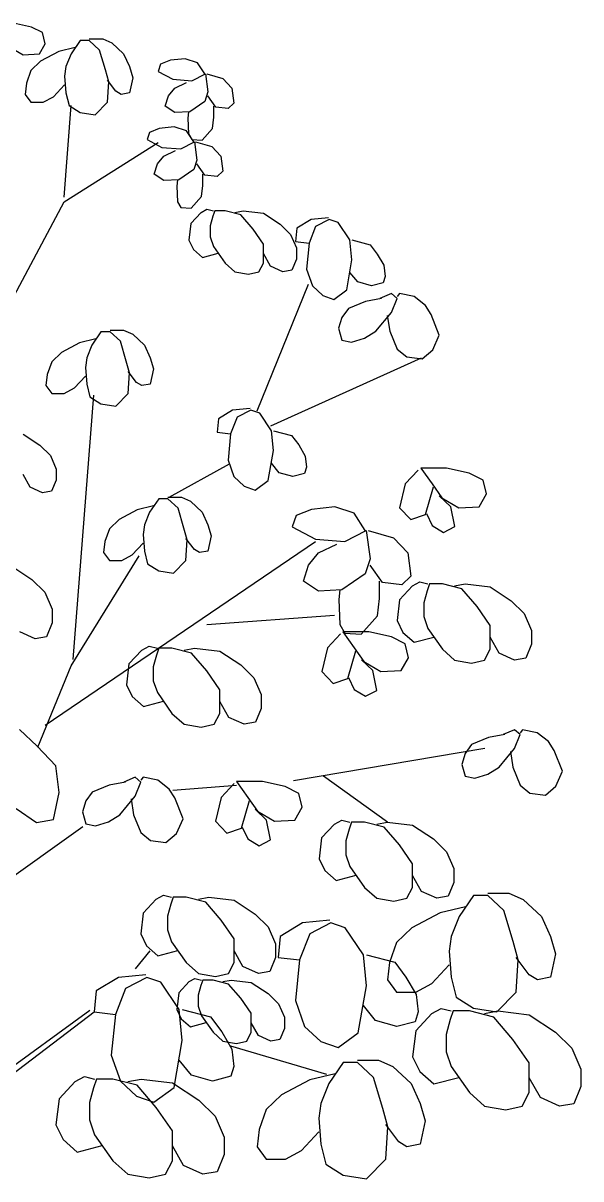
# Model space of a CAD drawing. Extents: x 589.38 to 590.42, y 443.44 to 444.42.
# Drawn here: x 589.968 to 590.423, y 443.462 to 444.406 of the extents above; entities that cross this region are included whole.
import ezdxf

# ---------------------------------------------------------------- set-up
doc = ezdxf.new("R2010")
doc.units = 0
doc.layers.get('0').update_dxf_attribs({"linetype": 'CONTINUOUS'})

msp = doc.modelspace()

# ---------------------------------------------------------------- linework, layer by layer
at = {"color": 0}
for p, q in [((589.97475, 444.40248), (589.95993, 444.40571)), ((589.98375, 444.39796), (589.97475, 444.40248)), ((589.98587, 444.38891), (589.98375, 444.39796)), ((589.95675, 444.38632), (589.96787, 444.37986)), ((589.9811, 444.3805), (589.98587, 444.38891)), ((590.01022, 444.38568), (589.99698, 444.38244)), ((590.01445, 444.39149), (590.00704, 444.3805)), ((590.02186, 444.39149), (590.01445, 444.39149)), ((590.02186, 444.39279), (590.03298, 444.39279)), ((590.03033, 444.38374), (590.02186, 444.39149)), ((590.03298, 444.39279), (590.04039, 444.38955)), ((590.04039, 444.38955), (590.04992, 444.3805)), ((589.96787, 444.37986), (589.9811, 444.3805)), ((589.99698, 444.38244), (589.98216, 444.37469)), ((590.00704, 444.3805), (590.00281, 444.37016)), ((590.0351, 444.36758), (590.03033, 444.38374)), ((590.04992, 444.3805), (590.05468, 444.37016)), ((590.10021, 444.37663), (590.08803, 444.37533)), ((590.11027, 444.37339), (590.10021, 444.37663)), ((589.97422, 444.36693), (589.97051, 444.35659)), ((589.98216, 444.37469), (589.97422, 444.36693)), ((590.00281, 444.37016), (590.00175, 444.3624)), ((590.03774, 444.35788), (590.0351, 444.36758)), ((590.05468, 444.37016), (590.05733, 444.36111)), ((590.08009, 444.3721), (590.07798, 444.36628)), ((590.08803, 444.37533), (590.08009, 444.3721)), ((590.11609, 444.36434), (590.11027, 444.37339)), ((590.00175, 444.3624), (590.00281, 444.34883)), ((590.04357, 444.35012), (590.03668, 444.35917)), ((590.03668, 444.34107), (590.03774, 444.35788)), ((590.05733, 444.36111), (590.05468, 444.34883)), ((590.07798, 444.36628), (590.09015, 444.35982)), ((590.09015, 444.35982), (590.1055, 444.35853)), ((590.09174, 444.35271), (590.10127, 444.35723)), ((590.1055, 444.35853), (590.11662, 444.36434)), ((590.11662, 444.36434), (590.11874, 444.34947)), ((590.11768, 444.36434), (590.13091, 444.36046)), ((590.13091, 444.36046), (590.13832, 444.35271)), ((589.97051, 444.35659), (589.96945, 444.34754)), ((589.96945, 444.34754), (589.97422, 444.34107)), ((589.99275, 444.3456), (590.00175, 444.35529)), ((590.00281, 444.34883), (590.00545, 444.33849)), ((590.0478, 444.34754), (590.04357, 444.35012)), ((590.05468, 444.34883), (590.0478, 444.34754)), ((590.08645, 444.34624), (590.09174, 444.35271)), ((590.11874, 444.34947), (590.11609, 444.34172)), ((590.13832, 444.35271), (590.13991, 444.34042)), ((589.97422, 444.34107), (589.98428, 444.34107)), ((589.98428, 444.34107), (589.99275, 444.3456)), ((590.00122, 444.2635), (590.00704, 444.33849)), ((590.00545, 444.33849), (590.01445, 444.33267)), ((590.02663, 444.33073), (590.03668, 444.34107)), ((590.0838, 444.33784), (590.08645, 444.34624)), ((590.11609, 444.34172), (590.10391, 444.33331)), ((590.12509, 444.33719), (590.11874, 444.34624)), ((590.13991, 444.34042), (590.13515, 444.3359)), ((590.01445, 444.33267), (590.02663, 444.33073)), ((590.09174, 444.33267), (590.0838, 444.33784)), ((590.10391, 444.33331), (590.09174, 444.33267)), ((590.10286, 444.33331), (590.10233, 444.32814)), ((590.12244, 444.31974), (590.1235, 444.32879)), ((590.1235, 444.32879), (590.1235, 444.33784)), ((590.13515, 444.3359), (590.12509, 444.33719)), ((590.07903, 444.31974), (590.07109, 444.31651)), ((590.09121, 444.32103), (590.07903, 444.31974)), ((590.10127, 444.3178), (590.09121, 444.32103)), ((590.10233, 444.32814), (590.10286, 444.31521)), ((590.11397, 444.31004), (590.12244, 444.31974)), ((590.07109, 444.31651), (590.06898, 444.31069)), ((590.06898, 444.31069), (590.08115, 444.30422)), ((590.10709, 444.30875), (590.10127, 444.3178)), ((590.10286, 444.31521), (590.1055, 444.31069)), ((590.1055, 444.31069), (590.11397, 444.31004)), ((590.00122, 444.25962), (590.07798, 444.3081)), ((590.08115, 444.30422), (590.0965, 444.30293)), ((590.08274, 444.29711), (590.09227, 444.30164)), ((590.0965, 444.30293), (590.10762, 444.30875)), ((590.10762, 444.30875), (590.10974, 444.29388)), ((590.10868, 444.30875), (590.12191, 444.30487)), ((590.12191, 444.30487), (590.12932, 444.29711)), ((590.07745, 444.29065), (590.08274, 444.29711)), ((590.10974, 444.29388), (590.10709, 444.28612)), ((590.12932, 444.29711), (590.13091, 444.28483)), ((590.0748, 444.28225), (590.07745, 444.29065)), ((590.08274, 444.27707), (590.0748, 444.28225)), ((590.10709, 444.28612), (590.09492, 444.27772)), ((590.11609, 444.2816), (590.10974, 444.29065)), ((590.1145, 444.2732), (590.1145, 444.28225)), ((590.12615, 444.28031), (590.11609, 444.2816)), ((590.13091, 444.28483), (590.12615, 444.28031)), ((590.09492, 444.27772), (590.08274, 444.27707)), ((590.09386, 444.27772), (590.09333, 444.27255)), ((590.09333, 444.27255), (590.09386, 444.25962)), ((590.11344, 444.26415), (590.1145, 444.2732)), ((590.10497, 444.25445), (590.11344, 444.26415)), ((589.93346, 444.13227), (590.00122, 444.25962)), ((590.09386, 444.25962), (590.0965, 444.2551)), ((590.0965, 444.2551), (590.10497, 444.25445)), ((590.11317, 444.25114), (590.11793, 444.25372)), ((590.11793, 444.25372), (590.12322, 444.25243)), ((590.11317, 444.25114), (590.1047, 444.24209)), ((590.1227, 444.24791), (590.12058, 444.24015)), ((590.12428, 444.25243), (590.1227, 444.24791)), ((590.13275, 444.25243), (590.12428, 444.25243)), ((590.14546, 444.2492), (590.13275, 444.25243)), ((590.14069, 444.25114), (590.14758, 444.25243)), ((590.15552, 444.23756), (590.14546, 444.2492)), ((590.14758, 444.25243), (590.16399, 444.25049)), ((590.16399, 444.25049), (590.17775, 444.24144)), ((590.20291, 444.2454), (590.19126, 444.23829)), ((590.2172, 444.24669), (590.20291, 444.2454)), ((590.21773, 444.2454), (590.20661, 444.23958)), ((590.22514, 444.24281), (590.21773, 444.2454)), ((590.1047, 444.24209), (590.10311, 444.22851)), ((590.12058, 444.24015), (590.12058, 444.2311)), ((590.16399, 444.22528), (590.15552, 444.23756)), ((590.17775, 444.24144), (590.18622, 444.23304)), ((590.19126, 444.23829), (590.1902, 444.2273)), ((590.20661, 444.23958), (590.20132, 444.22601)), ((590.23467, 444.22859), (590.22514, 444.24281)), ((590.10311, 444.22851), (590.10681, 444.22076)), ((590.12058, 444.2311), (590.12322, 444.22334)), ((590.16399, 444.20977), (590.16399, 444.22528)), ((590.18622, 444.23304), (590.19098, 444.22205)), ((590.1902, 444.2273), (590.20132, 444.22601)), ((590.20132, 444.22601), (590.1992, 444.20467)), ((590.23626, 444.21243), (590.23467, 444.22859)), ((590.23626, 444.22859), (590.25108, 444.22471)), ((590.25108, 444.22471), (590.2569, 444.21696)), ((590.10681, 444.22076), (590.11423, 444.21429)), ((590.11423, 444.21429), (590.12719, 444.21769)), ((590.12322, 444.22334), (590.13275, 444.20977)), ((590.16981, 444.20718), (590.16399, 444.21752)), ((590.19098, 444.22205), (590.19098, 444.213)), ((590.2569, 444.21696), (590.2622, 444.20791)), ((590.13275, 444.20977), (590.14069, 444.20266)), ((590.16028, 444.20266), (590.16399, 444.20977)), ((590.17987, 444.20266), (590.16981, 444.20718)), ((590.19098, 444.213), (590.18728, 444.20395)), ((590.23202, 444.18787), (590.23626, 444.21243)), ((590.2622, 444.20791), (590.26325, 444.19886)), ((590.14069, 444.20266), (590.15181, 444.20072)), ((590.15181, 444.20072), (590.16028, 444.20266)), ((590.18728, 444.20395), (590.17987, 444.20266)), ((590.1992, 444.20467), (590.20397, 444.1911)), ((590.24102, 444.19433), (590.23467, 444.20209)), ((590.26325, 444.19886), (590.26167, 444.19368)), ((590.15897, 444.08896), (590.20079, 444.19239)), ((590.20397, 444.1911), (590.21244, 444.18334)), ((590.22143, 444.18011), (590.23202, 444.18787)), ((590.25214, 444.1911), (590.24102, 444.19433)), ((590.26167, 444.19368), (590.25214, 444.1911)), ((590.21244, 444.18334), (590.22143, 444.18011)), ((590.24724, 444.17833), (590.23335, 444.17268)), ((590.26048, 444.18076), (590.24724, 444.17833)), ((590.26842, 444.1848), (590.25915, 444.18076)), ((590.27305, 444.18076), (590.26842, 444.1848)), ((590.26842, 444.16944), (590.27305, 444.18076)), ((590.27503, 444.1848), (590.27305, 444.18237)), ((590.28694, 444.18237), (590.27503, 444.1848)), ((590.29621, 444.1751), (590.28694, 444.18237)), ((590.23335, 444.17268), (590.22805, 444.1654)), ((590.25584, 444.15409), (590.26842, 444.16944)), ((590.30084, 444.16783), (590.29621, 444.1751)), ((590.22805, 444.1654), (590.2254, 444.15651)), ((590.26511, 444.16702), (590.26709, 444.15409)), ((590.30746, 444.15086), (590.30084, 444.16783)), ((590.03139, 444.15361), (590.02398, 444.14262)), ((590.0388, 444.15361), (590.03139, 444.15361)), ((590.0388, 444.1549), (590.04992, 444.1549)), ((590.04727, 444.14585), (590.0388, 444.15361)), ((590.04992, 444.1549), (590.05733, 444.15167)), ((590.05733, 444.15167), (590.06686, 444.14262)), ((590.2254, 444.15651), (590.22805, 444.14682)), ((590.24658, 444.14843), (590.25584, 444.15409)), ((590.26709, 444.15409), (590.27305, 444.13955)), ((590.30216, 444.13874), (590.30746, 444.15086)), ((590.01392, 444.14456), (589.9991, 444.1368)), ((590.02716, 444.14779), (590.01392, 444.14456)), ((590.02398, 444.14262), (590.01974, 444.13227)), ((590.05204, 444.12969), (590.04727, 444.14585)), ((590.06686, 444.14262), (590.07162, 444.13227)), ((590.22805, 444.14682), (590.23599, 444.1452)), ((590.23599, 444.1452), (590.24658, 444.14843)), ((589.9991, 444.1368), (589.99116, 444.12904)), ((590.01974, 444.13227), (590.01869, 444.12452)), ((590.07162, 444.13227), (590.07427, 444.12322)), ((590.17009, 444.07668), (590.2929, 444.13227)), ((590.27305, 444.13955), (590.28099, 444.13308)), ((590.28099, 444.13308), (590.29356, 444.13147)), ((590.29356, 444.13147), (590.30216, 444.13874)), ((589.99116, 444.12904), (589.98745, 444.1187)), ((590.01869, 444.12452), (590.01974, 444.11094)), ((590.05468, 444.11999), (590.05204, 444.12969)), ((590.06051, 444.11223), (590.05362, 444.12128)), ((590.07427, 444.12322), (590.07162, 444.11094)), ((589.98745, 444.1187), (589.98639, 444.10965)), ((590.00969, 444.10771), (590.01869, 444.11741)), ((590.05362, 444.10318), (590.05468, 444.11999)), ((590.06474, 444.10965), (590.06051, 444.11223)), ((589.98639, 444.10965), (589.99116, 444.10318)), ((589.99116, 444.10318), (590.00122, 444.10318)), ((590.00122, 444.10318), (590.00969, 444.10771)), ((590.01974, 444.11094), (590.02239, 444.1006)), ((590.04357, 444.09284), (590.05362, 444.10318)), ((590.07162, 444.11094), (590.06474, 444.10965)), ((590.00863, 443.88598), (590.02557, 444.10189)), ((590.02239, 444.1006), (590.03139, 444.09478)), ((590.03139, 444.09478), (590.04357, 444.09284)), ((590.13885, 444.08961), (590.12721, 444.0825)), ((590.14256, 444.08379), (590.13726, 444.07022)), ((590.15315, 444.0909), (590.13885, 444.08961)), ((590.15368, 444.08961), (590.14256, 444.08379)), ((590.16109, 444.08702), (590.15368, 444.08961)), ((590.17062, 444.0728), (590.16109, 444.08702)), ((590.12721, 444.0825), (590.12615, 444.07151)), ((589.96784, 444.06995), (589.98161, 444.0609)), ((590.12615, 444.07151), (590.13726, 444.07022)), ((590.13726, 444.07022), (590.13515, 444.04888)), ((590.1722, 444.05664), (590.17062, 444.0728)), ((590.1722, 444.0728), (590.18703, 444.06892)), ((590.18703, 444.06892), (590.19285, 444.06117)), ((589.98161, 444.0609), (589.99008, 444.0525)), ((590.16797, 444.03208), (590.1722, 444.05664)), ((590.19285, 444.06117), (590.19814, 444.05212)), ((589.99008, 444.0525), (589.99484, 444.04151)), ((590.08697, 444.0185), (590.13621, 444.04565)), ((590.13515, 444.04888), (590.13991, 444.03531)), ((590.17697, 444.03854), (590.17062, 444.0463)), ((590.19814, 444.05212), (590.1992, 444.04307)), ((589.97367, 444.02664), (589.96784, 444.03698)), ((589.99484, 444.04151), (589.99484, 444.03246)), ((590.18808, 444.03531), (590.17697, 444.03854)), ((590.19761, 444.03789), (590.18808, 444.03531)), ((590.1992, 444.04307), (590.19761, 444.03789)), ((590.29038, 444.04064), (590.2798, 444.02933)), ((590.31354, 444.04226), (590.29237, 444.04226)), ((590.29237, 444.04226), (590.30163, 444.02933)), ((590.33207, 444.03822), (590.31354, 444.04226)), ((590.34332, 444.03256), (590.33207, 444.03822)), ((589.98372, 444.02211), (589.97367, 444.02664)), ((589.99484, 444.03246), (589.99113, 444.02341)), ((590.13991, 444.03531), (590.14838, 444.02755)), ((590.14838, 444.02755), (590.15738, 444.02432)), ((590.15738, 444.02432), (590.16797, 444.03208)), ((590.2798, 444.02933), (590.27517, 444.00994)), ((590.29634, 444.00428), (590.30296, 444.0269)), ((590.30163, 444.02933), (590.30957, 444.01802)), ((590.34597, 444.02125), (590.34332, 444.03256)), ((589.99113, 444.02341), (589.98372, 444.02211)), ((590.0785, 444.01721), (590.07109, 444.00622)), ((590.08592, 444.01721), (590.0785, 444.01721)), ((590.08592, 444.0185), (590.09703, 444.0185)), ((590.09439, 444.00945), (590.08592, 444.01721)), ((590.09703, 444.0185), (590.10444, 444.01527)), ((590.31685, 444.01074), (590.30759, 444.01963)), ((590.30957, 444.01802), (590.32347, 444.00994)), ((590.34001, 444.01074), (590.34597, 444.02125)), ((590.06104, 444.00816), (590.04621, 444.0004)), ((590.07427, 444.01139), (590.06104, 444.00816)), ((590.09915, 443.99329), (590.09439, 444.00945)), ((590.10444, 444.01527), (590.11397, 444.00622)), ((590.20324, 444.00856), (590.19083, 444.00351)), ((590.22226, 444.01058), (590.20324, 444.00856)), ((590.23798, 444.00553), (590.22226, 444.01058)), ((590.27517, 444.00994), (590.28443, 444.00024)), ((590.32016, 443.99458), (590.31685, 444.01074)), ((590.32347, 444.00994), (590.34001, 444.01074)), ((590.04621, 444.0004), (590.03827, 443.99264)), ((590.07109, 444.00622), (590.06686, 443.99588)), ((590.11397, 444.00622), (590.11874, 443.99588)), ((590.19083, 444.00351), (590.18752, 443.99442)), ((590.24708, 443.99139), (590.23798, 444.00553)), ((590.28443, 444.00024), (590.29634, 444.00428)), ((590.297, 444.00509), (590.30163, 443.99539)), ((590.03827, 443.99264), (590.03457, 443.9823)), ((590.06686, 443.99588), (590.0658, 443.98812)), ((590.1018, 443.98359), (590.09915, 443.99329)), ((590.11874, 443.99588), (590.12138, 443.98683)), ((590.18752, 443.99442), (590.20655, 443.98432)), ((590.23053, 443.9823), (590.2479, 443.99139)), ((590.2479, 443.99139), (590.25121, 443.96816)), ((590.24956, 443.99139), (590.27024, 443.98533)), ((590.30163, 443.99539), (590.3109, 443.98973)), ((590.3109, 443.98973), (590.32016, 443.99458)), ((589.98587, 443.83233), (590.20661, 443.9823)), ((590.03457, 443.9823), (590.03351, 443.97325)), ((590.0568, 443.97131), (590.0658, 443.98101)), ((590.0658, 443.98812), (590.06686, 443.97454)), ((590.10762, 443.97584), (590.10074, 443.98489)), ((590.10074, 443.96679), (590.1018, 443.98359)), ((590.12138, 443.98683), (590.11874, 443.97454)), ((590.20655, 443.98432), (590.23053, 443.9823)), ((590.20903, 443.97321), (590.22392, 443.98028)), ((590.27024, 443.98533), (590.28182, 443.97321)), ((590.00704, 443.88081), (590.06262, 443.97067)), ((590.03351, 443.97325), (590.03827, 443.96679)), ((590.04833, 443.96679), (590.0568, 443.97131)), ((590.06686, 443.97454), (590.06951, 443.9642)), ((590.11186, 443.97325), (590.10762, 443.97584)), ((590.11874, 443.97454), (590.11186, 443.97325)), ((590.20076, 443.96311), (590.20903, 443.97321)), ((590.28182, 443.97321), (590.2843, 443.95402)), ((589.95786, 443.96264), (589.97507, 443.95133)), ((590.03827, 443.96679), (590.04833, 443.96679)), ((590.06951, 443.9642), (590.0785, 443.95838)), ((590.09068, 443.95644), (590.10074, 443.96679)), ((590.19662, 443.94998), (590.20076, 443.96311)), ((590.25121, 443.96816), (590.24708, 443.95604)), ((590.26114, 443.94897), (590.25121, 443.96311)), ((589.97507, 443.95133), (589.98565, 443.94082)), ((590.0785, 443.95838), (590.09068, 443.95644)), ((590.24708, 443.95604), (590.22805, 443.94291)), ((590.2843, 443.95402), (590.27685, 443.94695)), ((590.20903, 443.9419), (590.19662, 443.94998)), ((590.22805, 443.94291), (590.20903, 443.9419)), ((590.2264, 443.94291), (590.22557, 443.93483)), ((590.25866, 443.93584), (590.25866, 443.94998)), ((590.27685, 443.94695), (590.26114, 443.94897)), ((590.28562, 443.9461), (590.27503, 443.93479)), ((590.28562, 443.9461), (590.29158, 443.94933)), ((590.29158, 443.94933), (590.29819, 443.94772)), ((590.29753, 443.94206), (590.29488, 443.93236)), ((590.29952, 443.94772), (590.29753, 443.94206)), ((590.3101, 443.94772), (590.29952, 443.94772)), ((590.32598, 443.94368), (590.3101, 443.94772)), ((590.32003, 443.9461), (590.32863, 443.94772)), ((590.33856, 443.92913), (590.32598, 443.94368)), ((590.32863, 443.94772), (590.34914, 443.94529)), ((590.34914, 443.94529), (590.36635, 443.93398)), ((589.98565, 443.94082), (589.99161, 443.92708)), ((590.22557, 443.93483), (590.2264, 443.91463)), ((590.257, 443.9217), (590.25866, 443.93584)), ((590.27503, 443.93479), (590.27305, 443.91782)), ((590.29488, 443.93236), (590.29488, 443.92105)), ((590.36635, 443.93398), (590.37694, 443.92348)), ((589.99161, 443.92708), (589.99161, 443.91577)), ((590.34914, 443.91378), (590.33856, 443.92913)), ((590.37694, 443.92348), (590.38289, 443.90974)), ((589.99161, 443.91577), (589.98698, 443.90446)), ((590.11768, 443.91443), (590.22196, 443.92218)), ((590.2264, 443.91463), (590.23053, 443.90756)), ((590.24377, 443.90655), (590.257, 443.9217)), ((590.27305, 443.91782), (590.27768, 443.90812)), ((590.29488, 443.92105), (590.29819, 443.91135)), ((590.34914, 443.89439), (590.34914, 443.91378)), ((589.97771, 443.90284), (589.96514, 443.9085)), ((589.98698, 443.90446), (589.97771, 443.90284)), ((590.22686, 443.90683), (590.21627, 443.89552)), ((590.25002, 443.90845), (590.22885, 443.90845)), ((590.22885, 443.90845), (590.23811, 443.89552)), ((590.23053, 443.90756), (590.24377, 443.90655)), ((590.26855, 443.90441), (590.25002, 443.90845)), ((590.2798, 443.89875), (590.26855, 443.90441)), ((590.27768, 443.90812), (590.28694, 443.90004)), ((590.28694, 443.90004), (590.30316, 443.90428)), ((590.29819, 443.91135), (590.3101, 443.89439)), ((590.35642, 443.89115), (590.34914, 443.90408)), ((590.38289, 443.90974), (590.38289, 443.89843)), ((590.06485, 443.89364), (590.07081, 443.89687)), ((590.07081, 443.89687), (590.07743, 443.89525)), ((590.07875, 443.89525), (590.07676, 443.8896)), ((590.08934, 443.89525), (590.07875, 443.89525)), ((590.10522, 443.89121), (590.08934, 443.89525)), ((590.09926, 443.89364), (590.10787, 443.89525)), ((590.10787, 443.89525), (590.12838, 443.89283)), ((590.21627, 443.89552), (590.21164, 443.87612)), ((590.23811, 443.89552), (590.24605, 443.8842)), ((590.28244, 443.88744), (590.2798, 443.89875)), ((590.3101, 443.89439), (590.32003, 443.8855)), ((590.34451, 443.8855), (590.34914, 443.89439)), ((590.38289, 443.89843), (590.37826, 443.88711)), ((590.06485, 443.89364), (590.05427, 443.88232)), ((590.07676, 443.8896), (590.07412, 443.8799)), ((590.11779, 443.87667), (590.10522, 443.89121)), ((590.12838, 443.89283), (590.14558, 443.88152)), ((590.23282, 443.87047), (590.23943, 443.89309)), ((590.25333, 443.87693), (590.24406, 443.88582)), ((590.27649, 443.87693), (590.28244, 443.88744)), ((590.32003, 443.8855), (590.33393, 443.88307)), ((590.33393, 443.88307), (590.34451, 443.8855)), ((590.369, 443.8855), (590.35642, 443.89115)), ((590.37826, 443.88711), (590.369, 443.8855)), ((589.97997, 443.81449), (590.00704, 443.88081)), ((590.05427, 443.88232), (590.05228, 443.86536)), ((590.07412, 443.8799), (590.07412, 443.86859)), ((590.12838, 443.86132), (590.11779, 443.87667)), ((590.14558, 443.88152), (590.15617, 443.87101)), ((590.21164, 443.87612), (590.22091, 443.86643)), ((590.24605, 443.8842), (590.25995, 443.87612)), ((590.25664, 443.86077), (590.25333, 443.87693)), ((590.25995, 443.87612), (590.27649, 443.87693)), ((590.07412, 443.86859), (590.07743, 443.85889)), ((590.15617, 443.87101), (590.16213, 443.85728)), ((590.22091, 443.86643), (590.23282, 443.87047)), ((590.23348, 443.87128), (590.23811, 443.86158)), ((590.05228, 443.86536), (590.05691, 443.85566)), ((590.07743, 443.85889), (590.08934, 443.84192)), ((590.12838, 443.84192), (590.12838, 443.86132)), ((590.16213, 443.85728), (590.16213, 443.84596)), ((590.23811, 443.86158), (590.24737, 443.85592)), ((590.24737, 443.85592), (590.25664, 443.86077)), ((590.05691, 443.85566), (590.06618, 443.84758)), ((590.06618, 443.84758), (590.08239, 443.85182)), ((590.13566, 443.83869), (590.12838, 443.85162)), ((590.08934, 443.84192), (590.09926, 443.83303)), ((590.12375, 443.83303), (590.12838, 443.84192)), ((590.14823, 443.83303), (590.13566, 443.83869)), ((590.16213, 443.84596), (590.15749, 443.83465)), ((589.97932, 443.81518), (589.96477, 443.82891)), ((590.09926, 443.83303), (590.11316, 443.83061)), ((590.11316, 443.83061), (590.12375, 443.83303)), ((590.15749, 443.83465), (590.14823, 443.83303)), ((590.369, 443.82861), (590.35973, 443.82457)), ((590.37363, 443.82457), (590.369, 443.82861)), ((590.37561, 443.82861), (590.37363, 443.82619)), ((590.38752, 443.82619), (590.37561, 443.82861)), ((590.34782, 443.82215), (590.33393, 443.81649)), ((590.36106, 443.82457), (590.34782, 443.82215)), ((590.369, 443.81326), (590.37363, 443.82457)), ((590.39679, 443.81892), (590.38752, 443.82619)), ((590.40142, 443.81164), (590.39679, 443.81892)), ((589.99454, 443.79902), (589.97932, 443.81518)), ((590.18861, 443.78708), (590.34478, 443.81358)), ((590.33393, 443.81649), (590.32863, 443.80922)), ((590.35642, 443.79791), (590.369, 443.81326)), ((590.36569, 443.81083), (590.36767, 443.79791)), ((590.40804, 443.79467), (590.40142, 443.81164)), ((590.32863, 443.80922), (590.32598, 443.80033)), ((590.32598, 443.80033), (590.32863, 443.79063)), ((589.99719, 443.7772), (589.99454, 443.79902)), ((590.21296, 443.79096), (590.26537, 443.75346)), ((590.32863, 443.79063), (590.33657, 443.78902)), ((590.33657, 443.78902), (590.34716, 443.79225)), ((590.34716, 443.79225), (590.35642, 443.79791)), ((590.36767, 443.79791), (590.37363, 443.78336)), ((590.40274, 443.78255), (590.40804, 443.79467)), ((590.03814, 443.78336), (590.02424, 443.7777)), ((590.05137, 443.78579), (590.03814, 443.78336)), ((590.05932, 443.78983), (590.05005, 443.78579)), ((590.06395, 443.78579), (590.05932, 443.78983)), ((590.05932, 443.77447), (590.06395, 443.78579)), ((590.06593, 443.78983), (590.06395, 443.7874)), ((590.07784, 443.7874), (590.06593, 443.78983)), ((590.08711, 443.78013), (590.07784, 443.7874)), ((590.09015, 443.77932), (590.14203, 443.7832)), ((590.14004, 443.78465), (590.12946, 443.77334)), ((590.1632, 443.78627), (590.14203, 443.78627)), ((590.14203, 443.78627), (590.15129, 443.77334)), ((590.18173, 443.78223), (590.1632, 443.78627)), ((590.19298, 443.77657), (590.18173, 443.78223)), ((590.37363, 443.78336), (590.38157, 443.7769)), ((590.39414, 443.77528), (590.40274, 443.78255)), ((589.99256, 443.75538), (589.99719, 443.7772)), ((590.02424, 443.7777), (590.01895, 443.77043)), ((590.04674, 443.75912), (590.05932, 443.77447)), ((590.05601, 443.77205), (590.05799, 443.75912)), ((590.09174, 443.77286), (590.08711, 443.78013)), ((590.09836, 443.75589), (590.09174, 443.77286)), ((590.12946, 443.77334), (590.12482, 443.75395)), ((590.15129, 443.77334), (590.15923, 443.76203)), ((590.19563, 443.76526), (590.19298, 443.77657)), ((590.38157, 443.7769), (590.39414, 443.77528)), ((589.96212, 443.76427), (589.97866, 443.75296)), ((590.01895, 443.77043), (590.0163, 443.76154)), ((590.146, 443.74829), (590.15262, 443.77092)), ((590.16651, 443.75476), (590.15725, 443.76365)), ((590.18967, 443.75476), (590.19563, 443.76526)), ((589.97866, 443.75296), (589.99256, 443.75538)), ((590.0163, 443.76154), (590.01895, 443.75185)), ((590.02689, 443.75023), (590.03748, 443.75346)), ((590.03748, 443.75346), (590.04674, 443.75912)), ((590.05799, 443.75912), (590.06395, 443.74458)), ((590.09306, 443.74377), (590.09836, 443.75589)), ((590.12482, 443.75395), (590.13409, 443.74425)), ((590.15923, 443.76203), (590.17313, 443.75395)), ((590.16982, 443.7386), (590.16651, 443.75476)), ((590.17313, 443.75395), (590.18967, 443.75476)), ((590.2221, 443.75152), (590.22805, 443.75476)), ((590.22805, 443.75476), (590.23467, 443.75314)), ((590.23599, 443.75314), (590.23401, 443.74748)), ((590.24658, 443.75314), (590.23599, 443.75314)), ((590.26246, 443.7491), (590.24658, 443.75314)), ((590.25651, 443.75152), (590.26511, 443.75314)), ((590.26511, 443.75314), (590.28562, 443.75072)), ((589.92711, 443.68559), (590.01657, 443.74959)), ((590.01895, 443.75185), (590.02689, 443.75023)), ((590.06395, 443.74458), (590.07189, 443.73811)), ((590.08446, 443.73649), (590.09306, 443.74377)), ((590.13409, 443.74425), (590.146, 443.74829)), ((590.14666, 443.7491), (590.15129, 443.7394)), ((590.2221, 443.75152), (590.21151, 443.74021)), ((590.23401, 443.74748), (590.23136, 443.73779)), ((590.27503, 443.73456), (590.26246, 443.7491)), ((590.28562, 443.75072), (590.30282, 443.7394)), ((590.07189, 443.73811), (590.08446, 443.73649)), ((590.15129, 443.7394), (590.16056, 443.73375)), ((590.16056, 443.73375), (590.16982, 443.7386)), ((590.21151, 443.74021), (590.20952, 443.72324)), ((590.23136, 443.73779), (590.23136, 443.72648)), ((590.28562, 443.7192), (590.27503, 443.73456)), ((590.30282, 443.7394), (590.31341, 443.7289)), ((590.23136, 443.72648), (590.23467, 443.71678)), ((590.31341, 443.7289), (590.31937, 443.71516)), ((590.20952, 443.72324), (590.21416, 443.71355)), ((590.23467, 443.71678), (590.24658, 443.69981)), ((590.28562, 443.69981), (590.28562, 443.7192)), ((590.31937, 443.71516), (590.31937, 443.70385)), ((590.21416, 443.71355), (590.22342, 443.70547)), ((590.22342, 443.70547), (590.23963, 443.70971)), ((590.2929, 443.69658), (590.28562, 443.70951)), ((590.24658, 443.69981), (590.25651, 443.69092)), ((590.28099, 443.69092), (590.28562, 443.69981)), ((590.30547, 443.69092), (590.2929, 443.69658)), ((590.31937, 443.70385), (590.31474, 443.69254)), ((590.07652, 443.69011), (590.06593, 443.6788)), ((590.07652, 443.69011), (590.08248, 443.69335)), ((590.08248, 443.69335), (590.08909, 443.69173)), ((590.09042, 443.69173), (590.08843, 443.68607)), ((590.101, 443.69173), (590.09042, 443.69173)), ((590.11688, 443.68769), (590.101, 443.69173)), ((590.11093, 443.69011), (590.11953, 443.69173)), ((590.12946, 443.67314), (590.11688, 443.68769)), ((590.11953, 443.69173), (590.14004, 443.68931)), ((590.14004, 443.68931), (590.15725, 443.67799)), ((590.25651, 443.69092), (590.2704, 443.6885)), ((590.2704, 443.6885), (590.28099, 443.69092)), ((590.31474, 443.69254), (590.30547, 443.69092)), ((590.33548, 443.6931), (590.3239, 443.67593)), ((590.34706, 443.6931), (590.33548, 443.6931)), ((590.34706, 443.69512), (590.36443, 443.69512)), ((590.36029, 443.68098), (590.34706, 443.6931)), ((590.36443, 443.69512), (590.37601, 443.69007)), ((590.37601, 443.69007), (590.3909, 443.67593)), ((590.06593, 443.6788), (590.06395, 443.66183)), ((590.08843, 443.68607), (590.08578, 443.67638)), ((590.15725, 443.67799), (590.16784, 443.66749)), ((590.30818, 443.67896), (590.28502, 443.66684)), ((590.32886, 443.68401), (590.30818, 443.67896)), ((590.36774, 443.65573), (590.36029, 443.68098)), ((590.08578, 443.67638), (590.08578, 443.66506)), ((590.14004, 443.65779), (590.12946, 443.67314)), ((590.19596, 443.67096), (590.17776, 443.65985)), ((590.21829, 443.67298), (590.19596, 443.67096)), ((590.21912, 443.67096), (590.20175, 443.66187)), ((590.2307, 443.66692), (590.21912, 443.67096)), ((590.3239, 443.67593), (590.31728, 443.65977)), ((590.3909, 443.67593), (590.39834, 443.65977)), ((590.06395, 443.66183), (590.06858, 443.65214)), ((590.08578, 443.66506), (590.08909, 443.65537)), ((590.16784, 443.66749), (590.17379, 443.65375)), ((590.17776, 443.65985), (590.17611, 443.64268)), ((590.20175, 443.66187), (590.19348, 443.64066)), ((590.24559, 443.6447), (590.2307, 443.66692)), ((590.28502, 443.66684), (590.27262, 443.65472)), ((590.31728, 443.65977), (590.31563, 443.64765)), ((590.39834, 443.65977), (590.40248, 443.64563)), ((590.06858, 443.65214), (590.07784, 443.64405)), ((590.08909, 443.65537), (590.101, 443.6384)), ((590.14004, 443.6384), (590.14004, 443.65779)), ((590.17379, 443.65375), (590.17379, 443.64244)), ((590.27262, 443.65472), (590.26683, 443.63856)), ((590.37187, 443.64058), (590.36774, 443.65573)), ((590.05945, 443.63323), (590.07162, 443.6481)), ((590.07784, 443.64405), (590.09406, 443.6483)), ((590.14732, 443.63517), (590.14004, 443.6481)), ((590.17379, 443.64244), (590.16916, 443.63113)), ((590.17611, 443.64268), (590.19348, 443.64066)), ((590.19348, 443.64066), (590.19017, 443.60733)), ((590.24807, 443.61945), (590.24559, 443.6447)), ((590.24807, 443.6447), (590.27123, 443.63864)), ((590.31563, 443.64765), (590.31728, 443.62644)), ((590.38097, 443.62846), (590.37022, 443.6426)), ((590.37022, 443.61432), (590.37187, 443.64058)), ((590.40248, 443.64563), (590.39834, 443.62644)), ((590.101, 443.6384), (590.11093, 443.62951)), ((590.13541, 443.62951), (590.14004, 443.6384)), ((590.1599, 443.62951), (590.14732, 443.63517)), ((590.16916, 443.63113), (590.1599, 443.62951)), ((590.26683, 443.63856), (590.26517, 443.62442)), ((590.27123, 443.63864), (590.28033, 443.62652)), ((590.30157, 443.62139), (590.31563, 443.63654)), ((590.04562, 443.62636), (590.02742, 443.61525)), ((590.06795, 443.62838), (590.04562, 443.62636)), ((590.06878, 443.62636), (590.05141, 443.61727)), ((590.08036, 443.62232), (590.06878, 443.62636)), ((590.09525, 443.6001), (590.08036, 443.62232)), ((590.10331, 443.62285), (590.09484, 443.6138)), ((590.10331, 443.62285), (590.10807, 443.62544)), ((590.10807, 443.62544), (590.11337, 443.62415)), ((590.11093, 443.62951), (590.12482, 443.62709)), ((590.11443, 443.62415), (590.11284, 443.61962)), ((590.1229, 443.62415), (590.11443, 443.62415)), ((590.1356, 443.62092), (590.1229, 443.62415)), ((590.12482, 443.62709), (590.13541, 443.62951)), ((590.13084, 443.62285), (590.13772, 443.62415)), ((590.14566, 443.60928), (590.1356, 443.62092)), ((590.13772, 443.62415), (590.15413, 443.62221)), ((590.15413, 443.62221), (590.16789, 443.61316)), ((590.26517, 443.62442), (590.27262, 443.61432)), ((590.28033, 443.62652), (590.2886, 443.61238)), ((590.28833, 443.61432), (590.30157, 443.62139)), ((590.31728, 443.62644), (590.32142, 443.61028)), ((590.38759, 443.62442), (590.38097, 443.62846)), ((590.39834, 443.62644), (590.38759, 443.62442)), ((590.02742, 443.61525), (590.02577, 443.59808)), ((590.05141, 443.61727), (590.04314, 443.59606)), ((590.09484, 443.6138), (590.09325, 443.60023)), ((590.11284, 443.61962), (590.11072, 443.61187)), ((590.11072, 443.61187), (590.11072, 443.60281)), ((590.16789, 443.61316), (590.17636, 443.60475)), ((590.24145, 443.58107), (590.24807, 443.61945)), ((590.27262, 443.61432), (590.28833, 443.61432)), ((590.2886, 443.61238), (590.29025, 443.59824)), ((590.3545, 443.59816), (590.37022, 443.61432)), ((590.11072, 443.60281), (590.11337, 443.59506)), ((590.15413, 443.597), (590.14566, 443.60928)), ((590.17636, 443.60475), (590.18113, 443.59376)), ((590.19017, 443.60733), (590.19761, 443.58612)), ((590.25551, 443.59117), (590.24559, 443.60329)), ((590.32142, 443.61028), (590.33548, 443.60119)), ((589.90752, 443.50802), (590.0258, 443.59829)), ((589.90858, 443.51687), (590.02239, 443.59961)), ((590.02577, 443.59808), (590.04314, 443.59606)), ((590.04314, 443.59606), (590.03983, 443.56273)), ((590.09325, 443.60023), (590.09696, 443.59247)), ((590.09773, 443.57485), (590.09525, 443.6001)), ((590.09696, 443.59247), (590.10437, 443.58601)), ((590.09773, 443.6001), (590.12089, 443.59404)), ((590.11337, 443.59506), (590.1229, 443.58148)), ((590.12089, 443.59404), (590.12999, 443.58192)), ((590.15413, 443.58148), (590.15413, 443.597)), ((590.18113, 443.59376), (590.18113, 443.58471)), ((590.29025, 443.59824), (590.28777, 443.59016)), ((590.30153, 443.59687), (590.2883, 443.58272)), ((590.30153, 443.59687), (590.30898, 443.60091)), ((590.30898, 443.60091), (590.31725, 443.59889)), ((590.3189, 443.59889), (590.31642, 443.59182)), ((590.33214, 443.59889), (590.3189, 443.59889)), ((590.35199, 443.59384), (590.33214, 443.59889)), ((590.33548, 443.60119), (590.3545, 443.59816)), ((590.34455, 443.59687), (590.3553, 443.59889)), ((590.36771, 443.57565), (590.35199, 443.59384)), ((590.3553, 443.59889), (590.38094, 443.59586)), ((590.38094, 443.59586), (590.40245, 443.58171)), ((590.10437, 443.58601), (590.11734, 443.5894)), ((590.15995, 443.5789), (590.15413, 443.58924)), ((590.18113, 443.58471), (590.17742, 443.57566)), ((590.19761, 443.58612), (590.21085, 443.574)), ((590.27288, 443.58612), (590.25551, 443.59117)), ((590.28777, 443.59016), (590.27288, 443.58612)), ((590.31642, 443.59182), (590.31311, 443.57969)), ((590.09111, 443.53646), (590.09773, 443.57485)), ((590.1229, 443.58148), (590.13084, 443.57437)), ((590.12999, 443.58192), (590.13826, 443.56778)), ((590.13084, 443.57437), (590.14195, 443.57243)), ((590.14195, 443.57243), (590.15042, 443.57437)), ((590.15042, 443.57437), (590.15413, 443.58148)), ((590.17001, 443.57437), (590.15995, 443.5789)), ((590.17742, 443.57566), (590.17001, 443.57437)), ((590.21085, 443.574), (590.22491, 443.56895)), ((590.22491, 443.56895), (590.24145, 443.58107)), ((590.2883, 443.58272), (590.28582, 443.56151)), ((590.31311, 443.57969), (590.31311, 443.56555)), ((590.38094, 443.55646), (590.36771, 443.57565)), ((590.40245, 443.58171), (590.41568, 443.56858)), ((590.13726, 443.57052), (590.21561, 443.54725)), ((590.13826, 443.56778), (590.13991, 443.55364)), ((590.31311, 443.56555), (590.31725, 443.55343)), ((590.41568, 443.56858), (590.42312, 443.55141)), ((590.03983, 443.56273), (590.04727, 443.54151)), ((590.10517, 443.54656), (590.09525, 443.55869)), ((590.22908, 443.55671), (590.2175, 443.53953)), ((590.24066, 443.55671), (590.22908, 443.55671)), ((590.24066, 443.55873), (590.25803, 443.55873)), ((590.25389, 443.54459), (590.24066, 443.55671)), ((590.25803, 443.55873), (590.26961, 443.55368)), ((590.28582, 443.56151), (590.29161, 443.54939)), ((590.38094, 443.53222), (590.38094, 443.55646)), ((590.01038, 443.54127), (590.01783, 443.54531)), ((590.01783, 443.54531), (590.0261, 443.54329)), ((590.12254, 443.54151), (590.10517, 443.54656)), ((590.13743, 443.54555), (590.12254, 443.54151)), ((590.13991, 443.55364), (590.13743, 443.54555)), ((590.22246, 443.54762), (590.20178, 443.54256)), ((590.26961, 443.55368), (590.2845, 443.53953)), ((590.29161, 443.54939), (590.30319, 443.53929)), ((590.31725, 443.55343), (590.33214, 443.53222)), ((590.42312, 443.55141), (590.42312, 443.53727)), ((590.01038, 443.54127), (589.99715, 443.52713)), ((590.02527, 443.53622), (590.02196, 443.5241)), ((590.02775, 443.54329), (590.02527, 443.53622)), ((590.04099, 443.54329), (590.02775, 443.54329)), ((590.06084, 443.53824), (590.04099, 443.54329)), ((590.04727, 443.54151), (590.06051, 443.52939)), ((590.05339, 443.54127), (590.06415, 443.54329)), ((590.07655, 443.52006), (590.06084, 443.53824)), ((590.06415, 443.54329), (590.08979, 443.54026)), ((590.07457, 443.52434), (590.09111, 443.53646)), ((590.08979, 443.54026), (590.11129, 443.52612)), ((590.20178, 443.54256), (590.17862, 443.53044)), ((590.2175, 443.53953), (590.21088, 443.52337)), ((590.26134, 443.51933), (590.25389, 443.54459)), ((590.2845, 443.53953), (590.29194, 443.52337)), ((590.30319, 443.53929), (590.32345, 443.5446)), ((590.39004, 443.52818), (590.38094, 443.54434)), ((590.42312, 443.53727), (590.41733, 443.52313)), ((589.99715, 443.52713), (589.99467, 443.50592)), ((590.06051, 443.52939), (590.07457, 443.52434)), ((590.17862, 443.53044), (590.16621, 443.51832)), ((590.33214, 443.53222), (590.34455, 443.52111)), ((590.37515, 443.52111), (590.38094, 443.53222)), ((590.40575, 443.52111), (590.39004, 443.52818)), ((590.02196, 443.5241), (590.02196, 443.50996)), ((590.08979, 443.50087), (590.07655, 443.52006)), ((590.11129, 443.52612), (590.12453, 443.51299)), ((590.16621, 443.51832), (590.16042, 443.50216)), ((590.21088, 443.52337), (590.20923, 443.51125)), ((590.26547, 443.50418), (590.26134, 443.51933)), ((590.29194, 443.52337), (590.29608, 443.50923)), ((590.34455, 443.52111), (590.36192, 443.51808)), ((590.36192, 443.51808), (590.37515, 443.52111)), ((590.41733, 443.52313), (590.40575, 443.52111)), ((590.02196, 443.50996), (590.0261, 443.49784)), ((590.12453, 443.51299), (590.13197, 443.49582)), ((590.20923, 443.51125), (590.21088, 443.49004)), ((590.29608, 443.50923), (590.29194, 443.49004)), ((589.99467, 443.50592), (590.00046, 443.4938)), ((590.08979, 443.47663), (590.08979, 443.50087)), ((590.16042, 443.50216), (590.15877, 443.48802)), ((590.19516, 443.48499), (590.20923, 443.50014)), ((590.27457, 443.49206), (590.26382, 443.5062)), ((590.26382, 443.47792), (590.26547, 443.50418)), ((590.00046, 443.4938), (590.01204, 443.4837)), ((590.01204, 443.4837), (590.0323, 443.489)), ((590.0261, 443.49784), (590.04099, 443.47663)), ((590.09889, 443.47259), (590.08979, 443.48875)), ((590.13197, 443.49582), (590.13197, 443.48168)), ((590.21088, 443.49004), (590.21502, 443.47388)), ((590.28119, 443.48802), (590.27457, 443.49206)), ((590.29194, 443.49004), (590.28119, 443.48802)), ((590.13197, 443.48168), (590.12618, 443.46754)), ((590.15877, 443.48802), (590.16621, 443.47792)), ((590.18193, 443.47792), (590.19516, 443.48499)), ((590.04099, 443.47663), (590.05339, 443.46552)), ((590.084, 443.46552), (590.08979, 443.47663)), ((590.1146, 443.46552), (590.09889, 443.47259)), ((590.16621, 443.47792), (590.18193, 443.47792)), ((590.21502, 443.47388), (590.22908, 443.46479)), ((590.2481, 443.46176), (590.26382, 443.47792)), ((590.05339, 443.46552), (590.07076, 443.46249)), ((590.07076, 443.46249), (590.084, 443.46552)), ((590.12618, 443.46754), (590.1146, 443.46552)), ((590.22908, 443.46479), (590.2481, 443.46176))]:
    msp.add_line(p, q, dxfattribs=at)

doc.saveas('drawing.dxf')
